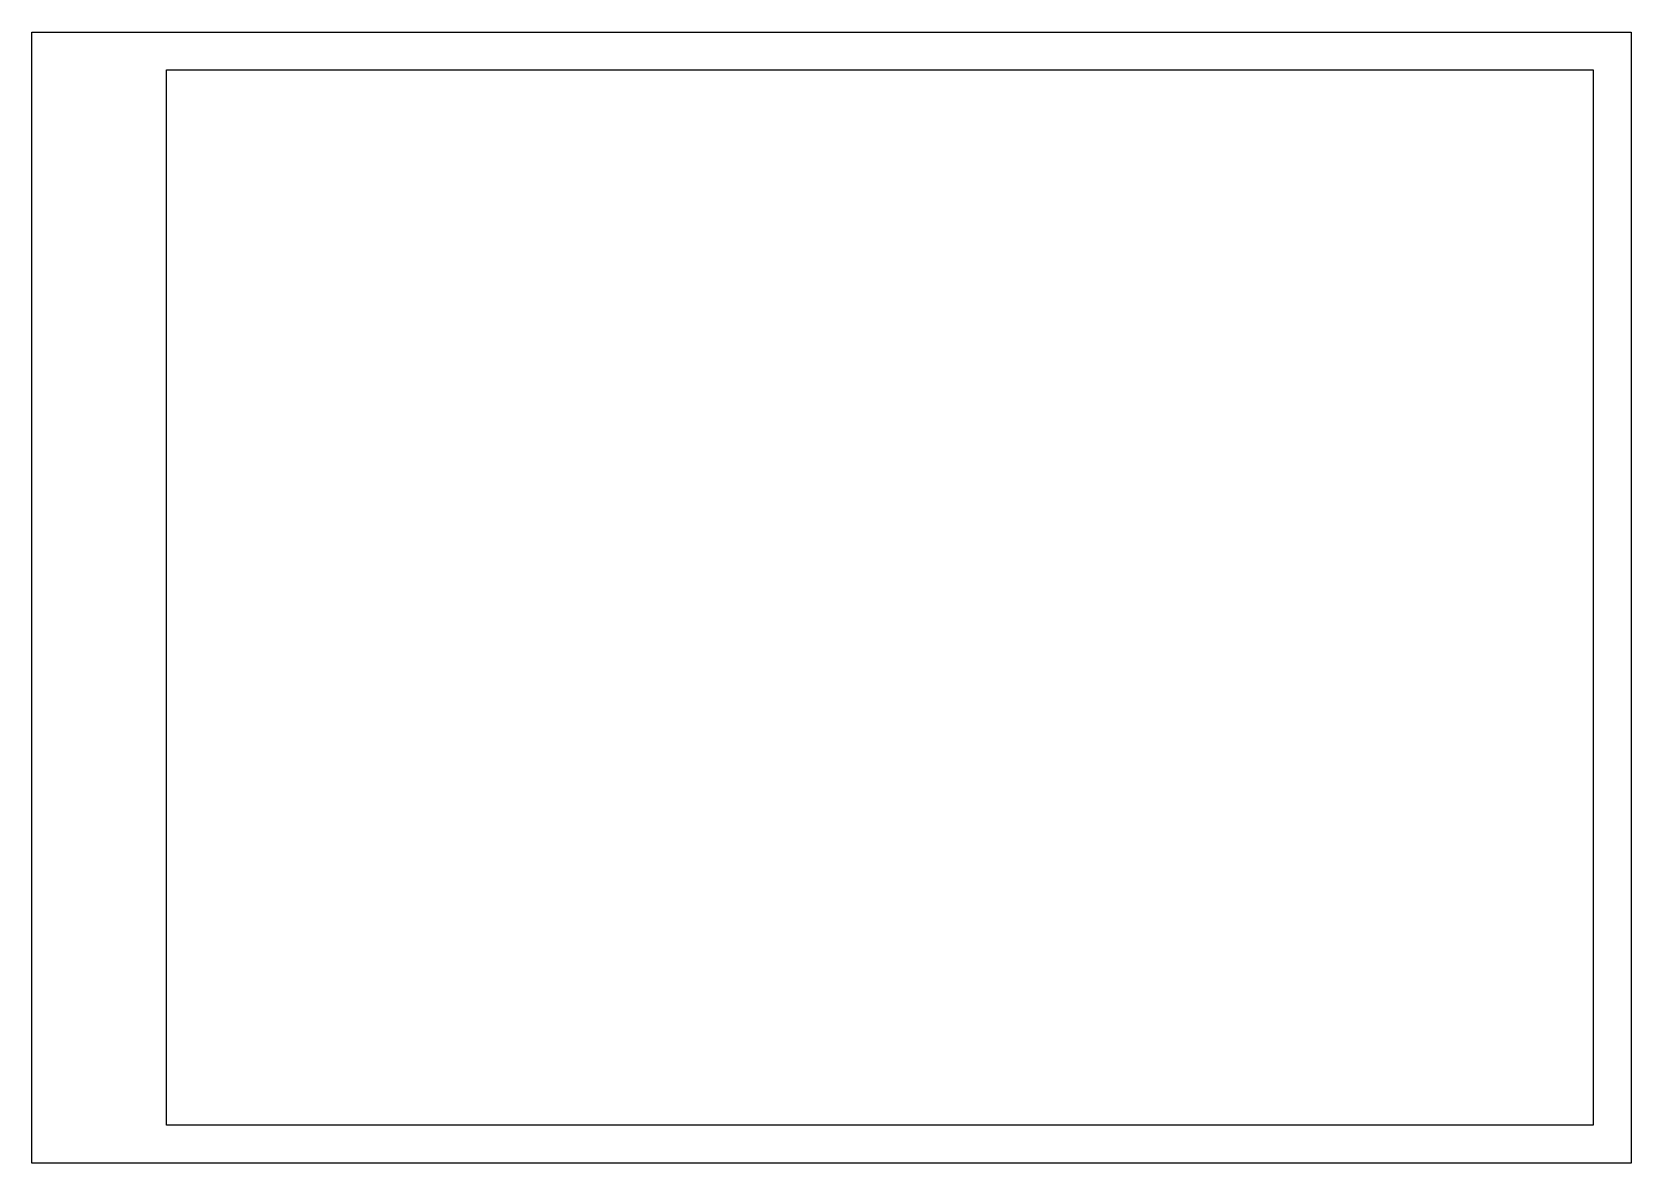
# Model space of a CAD drawing. Header units: millimetres. Extents: x 5615 to 8662, y 3122 to 4264.
# Drawn here: x 7899.3 to 8196.3, y 4027.4 to 4237.4 of the extents above; entities that cross this region are included whole.
import ezdxf

# ---------------------------------------------------------------- set-up
doc = ezdxf.new("R2010")
doc.units = ezdxf.units.MM

msp = doc.modelspace()

# ---------------------------------------------------------------- linework, layer by layer
at = {"ltscale": 3}
for p, q in [((7899.3, 4237.41), (8196.3, 4237.41)), ((7899.3, 4027.41), (7899.3, 4237.41)), ((8196.3, 4237.41), (8196.3, 4027.41)), ((7924.3, 4230.41), (8189.3, 4230.41)), ((7924.3, 4034.41), (7924.3, 4230.41)), ((8189.3, 4230.41), (8189.3, 4034.41)), ((8189.3, 4034.41), (7924.3, 4034.41)), ((8196.3, 4027.41), (7899.3, 4027.41))]:
    msp.add_line(p, q, dxfattribs=at)

doc.saveas('drawing.dxf')
